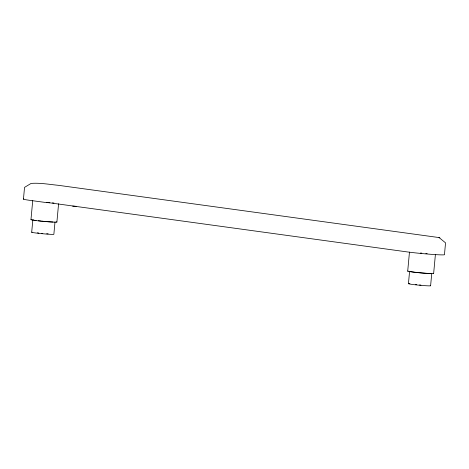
<?xml version="1.0" encoding="UTF-8"?>
<svg xmlns="http://www.w3.org/2000/svg" width="469" height="469" viewBox="0 0 469 469"><rect width="100%" height="100%" fill="white"/><g stroke="black" fill="none" stroke-linecap="round" stroke-linejoin="round"><path stroke-width="0.7" d="M23.45 199.12L24.54 187.383L31.095 183.414C40.135 182.705 49.392 184.458 58.432 185.319L439.33 237.607M30.96 219.656L32.724 200.65M31.693 232.231L32.842 219.832M23.825 198.92A22.154 0.967 5.3 0 0 29.91 200.357L46.454 202.596L49.778 202.532M55.008 221.884L53.859 234.283A11.133 0.487 5.3 0 1 41.325 233.609A11.133 0.487 5.3 0 1 32.074 232.143M56.896 222.06L58.59 203.757M438.955 237.449L445.55 242.866L444.46 254.603A22.09 0.961 5.3 0 1 431.48 254.345A22.09 0.961 5.3 0 1 406.899 251.865L46.478 202.374M407.708 271.135L409.466 252.129M408.44 283.71L409.589 271.305A11.133 0.487 5.3 0 0 411.073 271.686M430.606 285.762L431.756 273.357A11.133 0.487 5.3 0 1 415.124 272.243M433.637 273.533L435.402 254.526M48.131 233.82L46.695 233.797M46.454 202.596L49.761 202.755M72.648 206.143L76.148 206.313M52.405 202.884L53.97 203.001M419.521 284.976L420.951 285.099M41.342 233.363L42.773 233.503M415.604 284.542L416.748 284.689M38.857 233.07L37.426 232.823M439.465 237.672L439.858 237.836M427.142 253.588A13.021 0.569 5.3 0 1 425.852 253.483M421.819 253.131A13.021 0.569 5.3 0 1 420.464 252.996M56.456 221.872A13.021 0.569 5.3 0 1 43.922 221.427A13.021 0.569 5.3 0 1 31.405 219.551M53.003 221.978A11.133 0.487 5.3 0 1 46.789 221.591M46.085 221.538A11.133 0.487 5.3 0 1 41.759 221.133M41.055 221.063A11.133 0.487 5.3 0 1 38.382 220.764M36.084 220.477A11.133 0.487 5.3 0 1 34.325 220.213M33.223 219.99A11.133 0.487 5.3 0 1 33.223 219.738M433.198 273.345A13.021 0.569 5.3 0 1 420.664 272.905A13.021 0.569 5.3 0 1 408.147 271.023M414.514 272.167A11.133 0.487 5.3 0 1 411.589 271.774M430.231 285.598A11.133 0.487 5.3 0 1 418.072 285.082A11.133 0.487 5.3 0 1 409.929 283.604"/></g></svg>
